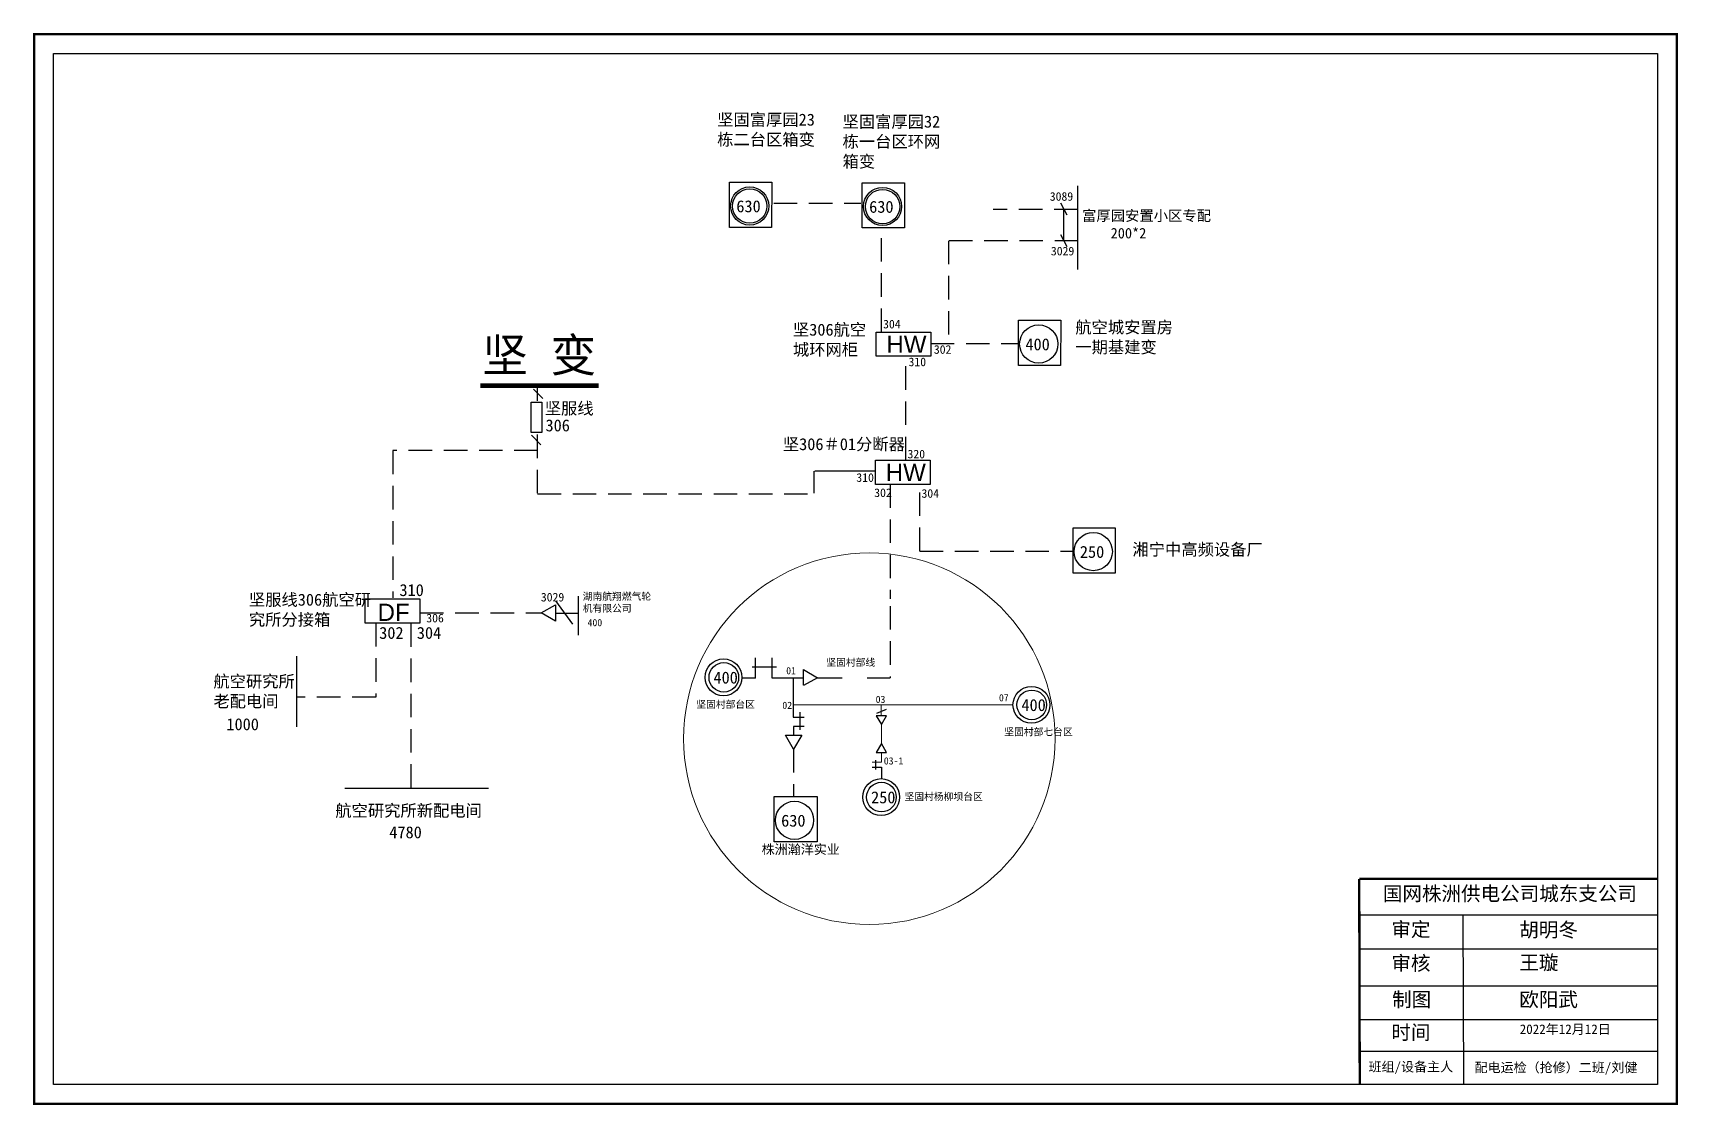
# Model space of a CAD drawing. Extents: x 0 to 344, y 0 to 225.
import ezdxf

# ---------------------------------------------------------------- set-up
doc = ezdxf.new("R2010")
doc.units = 0
doc.header["$LTSCALE"] = 0.774411
doc.linetypes.add('ACAD_ISO02W100', pattern=[15, 12, -3])
doc.linetypes.add('DASHED2', pattern=[9.525, 6.35, -3.175])
doc.layers.get('0').update_dxf_attribs({"linetype": 'CONTINUOUS'})
doc.styles.add('hztxt_txtstyle_0.00_0_0', font='', dxfattribs={"bigfont": 'hztxt.shx'})
doc.styles.add('SimSun_txtstyle_1.50_0_0', font='simsun.ttc', dxfattribs={"height": 1.5})
doc.styles.get("Standard").update_dxf_attribs({"font": '', "height": 2.5})
doc.styles.add('仿宋_txtstyle_2.00_0_0', font='simsun.ttc', dxfattribs={"height": 2})
doc.styles.add('仿宋_txtstyle_200.00_0_0200', font='simsun.ttc', dxfattribs={"height": 200})
doc.styles.add('仿宋_txtstyle_3.00_0_0', font='simsun.ttc', dxfattribs={"height": 3})
doc.styles.add('字体', font='simkai_0.ttf', dxfattribs={"height": 2.5})
doc.styles.add('楷体_GB2312_txtstyle_1.50_0_0', font='SIMKAI.TTF', dxfattribs={"height": 1.5})
doc.styles.add('楷体_GB2312_txtstyle_2.00_0_0', font='SIMKAI.TTF', dxfattribs={"height": 2})
doc.styles.get('hztxt_txtstyle_0.00_0_0').set_extended_font_data('hztxt')
doc.styles.get('Standard').set_extended_font_data('SimSun')

msp = doc.modelspace()

# ---------------------------------------------------------------- linework, layer by layer
at = {"color": 0, "linetype": 'Continuous'}
for p, q in [((218.73, 175.07), (218.73, 192.63)), ((215.09, 189.05), (216.46, 186.53)), ((215.79, 181.26), (215.79, 187.72)), ((215.09, 182.4), (216.46, 179.88)), ((55.17, 94.18), (55.17, 79.36)), ((65.28, 66.49), (95.35, 66.49))]:
    msp.add_line(p, q, dxfattribs=at)
at = {"color": 7, "linetype": 'DASHED2'}
for p, q in [((155.06, 188.96), (173.31, 188.96)), ((177.62, 162.01), (177.62, 183.75)), ((187.95, 159.59), (206.2, 159.59)), ((182.71, 135.17), (182.71, 156.92)), ((105.63, 128.25), (105.63, 140.81)), ((105.67, 137.17), (75.34, 137.17)), ((75.34, 137.17), (75.34, 106.39)), ((163.43, 132.89), (163.43, 128.24)), ((105.62, 128.11), (163.45, 128.11)), ((179.48, 130.14), (179.48, 106.14)), ((185.67, 116.15), (185.67, 130.11)), ((185.64, 116.13), (217.6, 116.13)), ((179.48, 104.63), (179.48, 89.64)), ((71.73, 101.08), (71.73, 85.56)), ((79.11, 101.02), (79.11, 66.49)), ((81.02, 103.24), (106.33, 103.24)), ((71.73, 85.56), (55.34, 85.56))]:
    msp.add_line(p, q, dxfattribs=at)
at = {"color": 0, "linetype": 'DASHED2'}
for p, q in [((218.71, 187.69), (201.04, 187.69)), ((218.82, 181.13), (191.66, 181.13))]:
    msp.add_line(p, q, dxfattribs=at)
at = {"linetype": 'DASHED2'}
for p, q in [((191.66, 181.13), (191.66, 159.64)), ((159.19, 74.69), (159.19, 64.76))]:
    msp.add_line(p, q, dxfattribs=at)
at = {"linetype": 'Continuous'}
for p, q in [((106.73, 148.07), (104.75, 150.04)), ((106.3, 138.42), (104.32, 140.4)), ((114.1, 106.7), (114.1, 98.51)), ((151.22, 89.56), (151.22, 93.8)), ((154.75, 89.56), (154.75, 93.8)), ((151.27, 89.57), (148.32, 89.57)), ((150.55, 91.92), (155.68, 91.92)), ((160.52, 89.57), (154.75, 89.56)), ((159.17, 89.57), (159.17, 81.38)), ((160.42, 89.59), (161.29, 89.59)), ((161.27, 91.36), (164.23, 89.61)), ((161.32, 88.04), (161.27, 91.36)), ((164.23, 89.61), (161.27, 87.98)), ((159.17, 81.38), (161.47, 81.38)), ((161.42, 79.42), (159.2, 79.42)), ((159.2, 79.42), (159.2, 77.63)), ((160.55, 82.39), (160.55, 78.74)), ((159.19, 74.69), (157.56, 77.64)), ((157.56, 77.64), (160.94, 77.64)), ((160.94, 77.64), (159.19, 74.69)), ((277.7, 40), (340.06, 40)), ((299.34, 40), (299.47, 4.46)), ((277.7, 32.9), (340.06, 32.9)), ((277.7, 25.15), (340.06, 25.15)), ((277.7, 18.05), (340.06, 18.05)), ((277.71, 11.46), (340.08, 11.46))]:
    msp.add_line(p, q, dxfattribs=at)
at = {"linetype": 'ACAD_ISO02W100'}
msp.add_line((105.6, 147.57), (105.6, 150.66), dxfattribs=at)
for p, q in [((176.42, 132.9), (163.7, 132.9)), ((106.39, 103.25), (109.37, 104.86)), ((109.37, 104.86), (109.34, 101.47)), ((109.4, 105.76), (112.94, 100.82)), ((109.34, 101.47), (106.39, 103.25)), ((109.35, 103.13), (114.02, 103.13))]:
    msp.add_line(p, q)
at = {"color": 7, "linetype": 'Continuous'}
for p, q in [((164.23, 89.63), (169.39, 89.62)), ((174.65, 89.63), (179.48, 89.59))]:
    msp.add_line(p, q, dxfattribs=at)
at = {"color": 7, "linetype": 'Continuous', "lineweight": 0, "ltscale": 0.78908}
msp.add_line((159.17, 83.99), (177.58, 83.99), dxfattribs=at)
at = {"color": 7, "linetype": 'Continuous', "lineweight": 0, "ltscale": 0.225503}
msp.add_line((177.58, 83.99), (177.58, 81.74), dxfattribs=at)
at = {"color": 7, "linetype": 'Continuous', "lineweight": 0, "ltscale": 0.564038}
msp.add_line((177.58, 83.99), (205.21, 83.99), dxfattribs=at)
at = {"color": 7, "linetype": 'Continuous', "lineweight": 0, "ltscale": 0.179012}
msp.add_line((177.62, 79.81), (177.62, 75.67), dxfattribs=at)
at = {"color": 7, "linetype": 'Continuous', "lineweight": 0, "ltscale": 0.203054}
for p, q in [((177.65, 71.93), (177.65, 73.94)), ((175.68, 71.93), (177.65, 71.93))]:
    msp.add_line(p, q, dxfattribs=at)
at = {"linetype": 'Continuous', "const_width": 0.5}
msp.add_lwpolyline([(0.2, 224.38), (344.18, 224.38), (344.18, 0.41), (0.2, 0.41)], close=True, dxfattribs=at)
at = {"linetype": 'Continuous'}
for points in [[(4.25, 220.33), (340.13, 220.33), (340.13, 4.46), (4.25, 4.46)], [(155.18, 64.76), (164.19, 64.76), (164.19, 55.27), (155.18, 55.27)]]:
    msp.add_lwpolyline(points, close=True, dxfattribs=at)
for points in [[(145.8, 193.38), (154.65, 193.38), (154.61, 183.9), (145.8, 183.9)], [(173.61, 193.27), (182.46, 193.27), (182.42, 183.79), (173.61, 183.79)], [(176.54, 161.98), (187.95, 161.98), (187.95, 156.92), (176.54, 156.92)], [(206.32, 164.48), (215.17, 164.48), (215.13, 155), (206.32, 155)], [(176.4, 135.17), (187.8, 135.17), (187.8, 130.11), (176.4, 130.11)]]:
    msp.add_lwpolyline(points, close=True)
at = {"color": 7, "linetype": 'Continuous', "const_width": 1}
msp.add_lwpolyline([(93.67, 150.79), (118.44, 150.79)], dxfattribs=at)
at = {"linetype": 'ACAD_ISO02W100'}
msp.add_lwpolyline([(106.49, 140.96), (104.28, 140.96), (104.28, 147.35), (106.49, 147.35)], close=True, dxfattribs=at)
at = {"color": 7, "linetype": 'Continuous'}
for points in [[(217.73, 121.02), (226.58, 121.02), (226.54, 111.54), (217.73, 111.54)], [(177.62, 79.81), (178.7, 81.68), (176.54, 81.68)], [(177.6, 75.84), (176.52, 73.97), (178.68, 73.97)]]:
    msp.add_lwpolyline(points, close=True, dxfattribs=at)
at = {"color": 0}
msp.add_lwpolyline([(69.54, 106.13), (80.95, 106.13), (80.95, 101.07), (69.54, 101.07)], close=True, dxfattribs=at)
at = {"color": 7, "linetype": 'Continuous'}
for points in [[(178.58, 82.98), (176.6, 82.16)], [(176.42, 70.45), (176.42, 72.38)], [(175.7, 70.93), (177.6, 70.93), (177.6, 68.59)]]:
    msp.add_lwpolyline(points, dxfattribs=at)
at = {"linetype": 'Continuous', "const_width": 0.5}
for points in [[(277.66, 47.51), (277.77, 4.46)], [(277.7, 47.51), (340.06, 47.51)]]:
    msp.add_lwpolyline(points, dxfattribs=at)
for centre, radius in [((150.04, 188.4), 4), ((150.05, 188.38), 3.6), ((177.85, 188.29), 4), ((177.86, 188.27), 3.6), ((210.56, 159.5), 4), ((221.97, 116.04), 4), ((159.42, 59.78), 4)]:
    msp.add_circle(centre, radius)
at = {"color": 20, "linetype": 'Continuous', "lineweight": 0, "ltscale": 1.777199, "true_color": 0xef4810}
msp.add_circle((175.09, 76.87), 38.89, dxfattribs=at)
at = {"color": 7, "linetype": 'Continuous'}
for centre, radius in [((144.55, 89.71), 3.86), ((144.62, 89.71), 3.1), ((209.02, 83.95), 3.86), ((209.1, 83.95), 3.1), ((177.55, 64.64), 3.86), ((177.62, 64.64), 3.1)]:
    msp.add_circle(centre, radius, dxfattribs=at)

# ---------------------------------------------------------------- texts
for s, p in [('630', (147.24, 187.08)), ('630', (175.05, 186.97)), ('400', (207.77, 158.18)), ('250', (219.17, 114.73)), ('630', (156.62, 58.46))]:
    msp.add_text(s, height=2.5).set_placement(p)
at = {"attachment_point": 1, "style": '字体'}
for s, insert, char_height, width in [('{\\fSimSun|b0|i0|c134|p2;坚固富厚园23栋二台区箱变}', (143.23, 207.72), 2.5, 20.4512), ('{\\fSimSun|b0|i0|c134|p2;坚固富厚园32栋一台区环网箱变}', (169.48, 207.3), 2.5, 20.4512), ('{\\fSimSun|b0|i0|c134|p2;坚306航空城环网柜}', (159.09, 163.75), 2.5, 18.1857), ('304', (177.97, 164.57), 1.8, 10.9804), ('航空城安置房一期基建变', (218.21, 164.25), 2.5, 20.4512), ('{\\fArial|b0|i0|c0|p32;HW}', (178.66, 161.26), 3.609, 15.8511), ('302', (188.6, 159.25), 1.8, 10.9804), ('310', (183.29, 156.65), 1.8, 10.9804), ('坚306＃01分断器', (156.98, 139.78), 2.5, 28.612), ('{\\fArial|b0|i0|c0|p32;HW}', (178.52, 134.45), 3.609, 15.8511), ('320', (183.08, 137.36), 1.8, 10.9804), ('310', (172.37, 132.44), 1.8, 10.9804), ('3029', (106.31, 107.4), 1.8, 10.9804), ('306', (82.32, 103.02), 1.8, 10.9804)]:
    msp.add_mtext(s, dxfattribs=dict(at, insert=insert, char_height=char_height, width=width))
at = {"color": 0, "char_height": 2.5, "attachment_point": 1, "style": 'hztxt_txtstyle_0.00_0_0'}
for s, insert, width in [('{\\fSimSun|b0|i0|c134|p2;\\H0.72x;3089}', (212.87, 191.29), 21.8167), ('{\\fSimSun|b0|i0|c134|p2;\\H0.88x;富厚园安置小区专配\\P    200*2}', (219.62, 187.47), 28.723), ('{\\fSimSun|b0|i0|c134|p2;\\H0.72x;3029}', (213.1, 179.85), 21.8167)]:
    msp.add_mtext(s, dxfattribs=dict(at, insert=insert, width=width))
at = {"linetype": 'Continuous', "attachment_point": 1}
for s, insert, char_height, width, style in [('坚 变', (94.03, 160.68), 7, 27.4955, '字体'), ('湘宁中高频设备厂', (230.18, 117.73), 2.5, 28.612, '字体'), ('株洲瀚洋实业', (152.53, 54.7), 2, 28.612, '楷体_GB2312_txtstyle_2.00_0_0'), ('国网株洲供电公司城东支公司', (282.61, 45.95), 3, 82.0179, '仿宋_txtstyle_3.00_0_0'), ('审定', (284.39, 38.45), 3, 23.4615, '字体'), ('胡明冬', (311.18, 38.37), 3, 33.0539, '仿宋_txtstyle_3.00_0_0'), ('审核', (284.39, 31.38), 3, 23.4615, '字体'), ('王璇', (311.18, 31.51), 3, 33.0539, '仿宋_txtstyle_3.00_0_0'), ('制图', (284.55, 23.76), 3, 23.4615, '字体'), ('欧阳武', (311.18, 23.77), 3, 23.4615, '仿宋_txtstyle_3.00_0_0'), ('时间', (284.39, 16.88), 3, 23.4615, '字体'), ('2022年12月12日', (311.27, 17.05), 2, 23.4615, '仿宋_txtstyle_2.00_0_0')]:
    msp.add_mtext(s, dxfattribs=dict(at, insert=insert, char_height=char_height, width=width, style=style))
at = {"color": 0, "linetype": 'Continuous', "char_height": 2.5, "attachment_point": 1}
for s, insert, width in [('坚服线', (107.12, 147.27), 11.0687), ('306', (107.28, 143.71), 5.6554)]:
    msp.add_mtext(s, dxfattribs=dict(at, insert=insert, width=width))
at = {"color": 7, "linetype": 'Continuous', "attachment_point": 1}
for s, insert, char_height, width, style in [('302', (176.11, 129.26), 1.8, 10.9804, '字体'), ('304', (186.01, 129.11), 1.8, 10.9804, '字体'), ('航空研究所老配电间', (37.74, 90.13), 2.5, 19.4649, '字体'), ('{\\fSimSun|b0|i0|c134|p2;\\C0;400}', (142.45, 90.91), 2.5, 10.9804, '字体'), ('07', (202.22, 86.19), 1.5, 1.9075, 'SimSun_txtstyle_1.50_0_0'), ('{\\fSimSun|b0|i0|c134|p2;坚固村部台区}', (138.86, 84.8), 1.5, 22.2344, '字体'), ('02', (156.87, 84.61), 1.5, 17.6993, '楷体_GB2312_txtstyle_1.50_0_0'), ('03', (176.41, 85.85), 1.5, 1.9075, 'SimSun_txtstyle_1.50_0_0'), ('{\\fSimSun|b0|i0|c134|p2;\\C0;400}', (206.93, 85.16), 2.5, 10.9804, '字体'), ('坚固村部七台区', (203.34, 79.05), 1.5, 22.2344, '楷体_GB2312_txtstyle_1.50_0_0'), ('03-1', (178.12, 72.97), 1.5, 1.9075, 'SimSun_txtstyle_1.50_0_0'), ('250', (175.45, 65.84), 2.5, 10.9804, '字体'), ('{\\fSimSun|b0|i0|c134|p2;坚固村杨柳坝台区}', (182.46, 65.5), 1.5, 22.2344, '字体')]:
    msp.add_mtext(s, dxfattribs=dict(at, insert=insert, char_height=char_height, width=width, style=style))
at = {"color": 0, "linetype": 'Continuous', "attachment_point": 1, "style": '字体'}
for s, insert, char_height, width in [('坚服线306航空研究所分接箱', (45.18, 107.22), 2.5, 25.8333), ('310', (76.7, 109.23), 2.5, 10.9804), ('{\\fSimSun|b0|i0|c134|p2;湖南航翔燃气轮机有限公司}', (115.08, 107.42), 1.5, 14.3802), ('{\\fArial|b0|i0|c0|p32;DF}', (72.12, 105.13), 3.609, 15.8511), ('302', (72.46, 100.27), 2.5, 10.9804), ('304', (80.34, 100.27), 2.5, 10.9804), ('{\\fSimSun|b0|i0|c134|p2;400}', (116.09, 101.92), 1.5, 40.47), ('{\\fSimSun|b0|i0|c134|p2;1000}', (40.47, 81.14), 2.5, 29.3111), ('航空研究所新配电间', (63.27, 63.07), 2.5, 37.2889), ('{\\fSimSun|b0|i0|c134|p2;4780}', (74.58, 58.52), 2.5, 29.3111)]:
    msp.add_mtext(s, dxfattribs=dict(at, insert=insert, char_height=char_height, width=width))
at = {"color": 2, "linetype": 'Continuous', "true_color": 0xffff00, "insert": (166.08, 93.59), "char_height": 1.5, "width": 22.2344, "attachment_point": 1, "style": '楷体_GB2312_txtstyle_1.50_0_0'}
msp.add_mtext('{\\fSimSun|b0|i0|c134|p2;坚固村部线}', dxfattribs=at)
at = {"color": 7, "linetype": 'Continuous', "insert": (157.68, 91.85), "char_height": 1.5, "width": 1.9075, "attachment_point": 1}
msp.add_mtext('01\\P', dxfattribs=at)
at = {"color": 7, "linetype": 'Continuous', "lineweight": 0, "ltscale": 0.864579, "char_height": 2, "attachment_point": 1, "style": '仿宋_txtstyle_200.00_0_0200'}
for s, insert in [('班组/设备主人', (279.6, 9.19)), ('配电运检（抢修）二班/刘健', (301.8, 9.04))]:
    msp.add_mtext(s, dxfattribs=dict(at, insert=insert))

doc.saveas('drawing.dxf')
